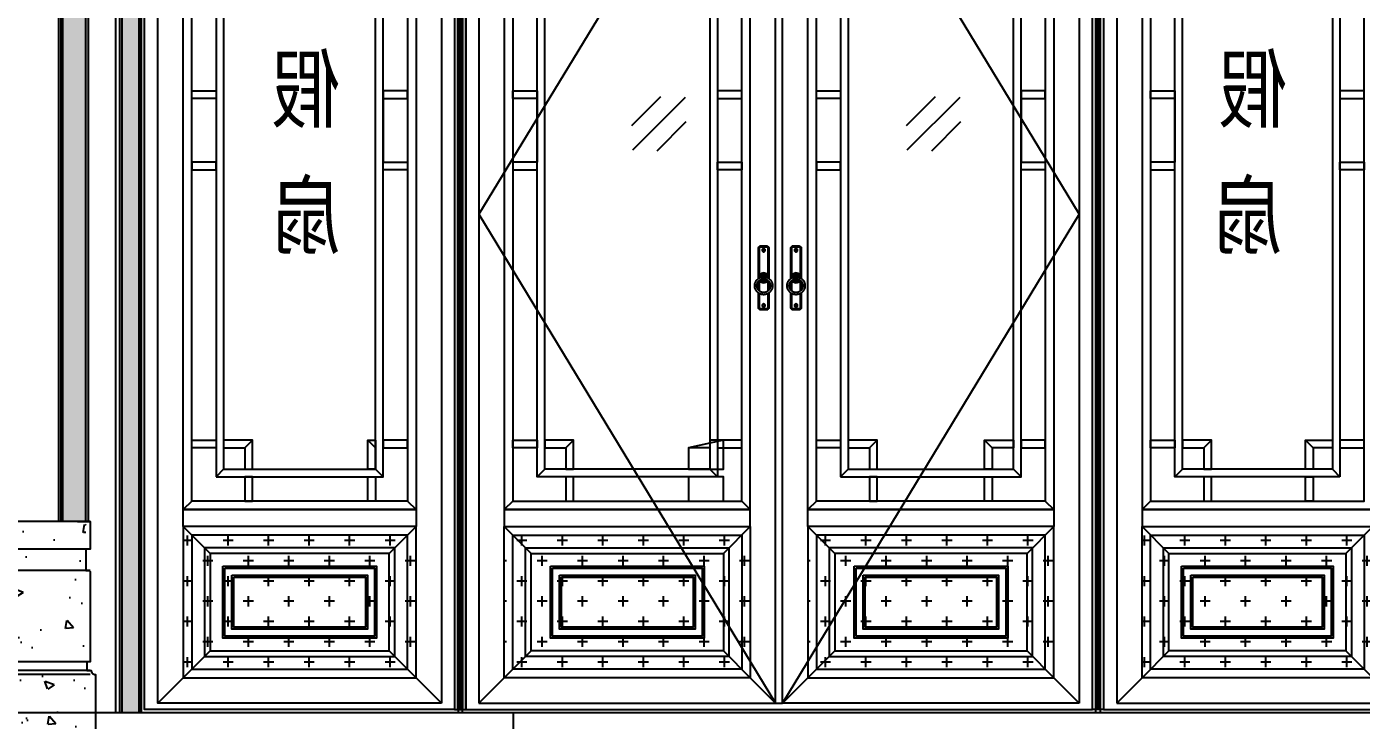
# Model space of a CAD drawing. Extents: x 296441 to 853063, y 459050 to 1117990.
# Drawn here: x 611154 to 614293, y 1082901 to 1084532 of the extents above; entities that cross this region are included whole.
import ezdxf
from ezdxf.enums import TextEntityAlignment as Align
from ezdxf.xclip import XClip

# ---------------------------------------------------------------- set-up
doc = ezdxf.new("R2010")
doc.units = 0
doc.header["$LTSCALE"] = 1000
doc.header["$XCLIPFRAME"] = 0
for name, pattern in [('CENTER-1', [10, 6.25, -1.25, 1.25, -1.25]), ('CENTER2', [28.574999999999996, 19.05, -3.174999999999999, 3.174999999999999, -3.174999999999999]), ('DASH', [0.35, 0.25, -0.1]), ('G-ELEV-S$0$HIDDEN2', [4.762499999999999, 3.175, -1.5875]), ('G-ELEV-S$0$LPM310295$0$HIDDEN2', [4.762499999999999, 3.175, -1.5875])]:
    doc.linetypes.add(name, pattern=pattern)
for name, color, linetype in [('1.5铝板', 3, 'Continuous'), ('95', 95, 'Continuous'), ('A_ABOVE', 21, 'DASH'), ('B-ELEV-S02$0$A-ELEV-MEDM-HEVY', 2, 'Continuous'), ('B-ELEV-S02$0$A-ELEV-THIN', 144, 'Continuous'), ('G-ELEV-S$0$A-ELEV-HDDN', 161, 'G-ELEV-S$0$HIDDEN2'), ('G-ELEV-S$0$A-ELEV-HEVY', 2, 'Continuous'), ('G-ELEV-S$0$A-ELEV-MEDM-HEVY', 2, 'Continuous'), ('G-ELEV-S$0$A-ELEV-XTHIN', 5, 'Continuous'), ('G-ELEV-S$0$LPM310295$0$A-ELEV-HDDN', 161, 'G-ELEV-S$0$LPM310295$0$HIDDEN2'), ('G-ELEV-S$0$LPM310295$0$A-ELEV-HEVY', 2, 'Continuous'), ('G-ELEV-S$0$LPM310295$0$A-ELEV-MEDM', 4, 'Continuous'), ('G-ELEV-S$0$LPM310295$0$A-ELEV-THIN', 145, 'Continuous'), ('G-ELEV-S$0$LPM7729$0$A-ELEV-XTHIN', 5, 'Continuous'), ('G-GRID', 8, 'CENTER2'), ('G-XREF', 2, 'Continuous'), ('SL-CXJ-001', 4, 'Continuous'), ('ZT0_默认图层-----PM、LM、DY、JD', 7, 'Continuous'), ('ZT1_通用--填充---PM、LM、DY、JD', 8, 'Continuous'), ('ZT3_面板--石材板-PM、LM、DY、JD', 45, 'Continuous'), ('主框线', 4, 'Continuous'), ('副框内口线', 6, 'Continuous'), ('花格栅', 6, 'Continuous'), ('铝合金花格条', 5, 'Continuous')]:
    doc.layers.add(name, color=color, linetype=linetype)
doc.styles.add('-宋体', font='', dxfattribs={"width": 0.8})
doc.styles.get('-宋体').set_extended_font_data('SimSun')

# ---------------------------------------------------------------- blocks, each defined once
blk = doc.blocks.new('铜拉环')
at = {"color": 6}
for p, q in [((-2.25, 4.465142774803098), (-2.249999999767169, -4.465142774919514)), ((2.250000000232831, 4.465142774686683), (2.249999999767169, -4.465142774919514))]:
    blk.add_line(p, q, dxfattribs=at)
for centre, radius, start, end in [((0, -18.5), 21, 96.15063982235606, 83.84936017764394), ((0, 0), 4.999999999941792, 23.49372612488886, 156.5062738751111), ((0, -18.5), 16, 98.08401390717475, 81.91598609282526), ((0, 0), 4.999999999941792, 216.9667424906364, 323.0332575093636)]:
    blk.add_arc(centre, radius, start, end, dxfattribs=at)
blk = doc.blocks.new('窗执手')
at = {"color": 6}
for points in [[(12.00000000000122, -28.76631206035407), (12.00000000023405, 43.49999999999974, 0.414213562373095), (10.00000000023405, 45.49999999999974, 0.414213562373095), (8.000000000234053, 47.50000000011616), (-8.000000000231609, 47.49999999999974, 0.414213562373095), (-10.00000000023161, 45.49999999999974, 0.414213562373095), (-12.00000000023161, 43.49999999999974), (-12.00000000023161, -28.7663120605869)], [(10.00000000000122, -21.86474908096741), (10.00000000023405, 43.49999999999974, -0.4142135623816193), (8.000000000234053, 45.50000000005795), (-8.000000000231609, 45.49999999999974, -0.4142135623730951), (-10.00000000023161, 43.49999999999974), (-10.00000000023161, -21.86474908090921)], [(-12.00000000023161, -63.23368793941361), (-12.00000000023161, -98.50000000000026, 0.414213562373095), (-10.00000000023161, -100.5000000000003, 0.414213562373095), (-8.000000000231609, -102.5000000000003), (8.000000000234053, -102.5000000000003, 0.414213562373095), (10.00000000023405, -100.5000000000003, 0.414213562373095), (12.00000000000122, -98.50002934015382), (12.00000000000122, -63.23368793964644)], [(-10.00000000023161, -64.46618531248558), (-10.00000000023161, -98.50000000000026, -0.4142135623730951), (-8.000000000231609, -100.5000000000003), (8.000000000234053, -100.5000000000003, -0.4142135623389978), (10.00000000000122, -98.50000000000026), (10.00000000000122, -64.466185312602)]]:
    blk.add_lwpolyline(points, format="xyb", dxfattribs=at)
for points in [[(-11.56706704059494, -28.47279371728681), (-10.74999999999878, -27.50000000011667), (-11.69590533082251, -26.37381240807034), (-10.54344176431064, -25.4027790385301), (-11.25146348960575, -24.11369384994057), (-9.93170497449924, -23.38615310232879), (-10.37463421630551, -21.9837091377124), (-8.938298332503706, -21.52761999529346), (-9.099113569360867, -20.06571238947825), (-7.601397897581279, -19.8986021020103), (-7.47391908848536, -18.43341114535022), (-5.972380005287647, -18.5617016680192), (-5.561506090451672, -17.14953382592674), (-4.113846898776188, -17.56829502579083), (-3.435367531374737, -16.26341911772059), (-2.097220962400257, -16.95655823563018), (-1.177209725602239, -15.80911991058409), (-4.644391538022319e-10, -16.75000000000026), (1.177209725139022, -15.80911991058409), (2.09722096170421, -16.9565582357466), (3.43536753091152, -16.26341911772059), (4.113846898312971, -17.56829502579083), (5.561506089988455, -17.14953382592674), (5.97238000482443, -18.5617016680192), (7.473919088022143, -18.43341114535022), (7.601397897118062, -19.8986021020103), (9.09911356889765, -20.06571238947825), (8.938298332040489, -21.52761999529346), (10.37463421584229, -21.9837091377124), (9.931704974036023, -23.38615310232879), (11.25146348914254, -24.11369384994057), (10.54344176384743, -25.4027790385301), (11.6959053303593, -26.37381240807034), (10.74999999953556, -27.49999999988384), (11.56706703966606, -28.47279371664652)], [(-9.93730345717509, -27.50000000005846), (-10.24999999999878, -27.50000000005846)], [(-6.829454499761283, -26.14153703744549), (-10.0530491240776, -25.50032419955849)], [(-9.469765208194673, -23.57749481831004), (-4.731779619584501, -25.54003270692218)], [(-4.157348061444878, -24.72214883466975), (-8.522563526172831, -21.80540511180905)], [(-4.884746649999812, -30.76388336333937), (-8.522563526172831, -33.19459488819146)], [(-3.535533905726567, -23.96446609380681), (-7.247844506985217, -20.25215549254816)], [(-3.535533905726567, -31.03553390619371), (-7.247844506985217, -34.74784450745236)], [(-2.777851165503904, -23.34265193872878), (-5.694594888946682, -18.97743647417545)], [(-1.91341716237244, -22.88060233771128), (-3.92250518244569, -18.0302347920954)], [(-0.9754516088857201, -22.59607359778627), (-1.999675801022619, -17.44695087592143)], [(-6.972697974561015e-10, -17.25000000000026), (-2.316085101483623e-10, -22.50000000005846)], [(0.9754516084225031, -22.59607359772806), (1.999675800559402, -17.44695087586322)], [(1.913417161909223, -22.88060233753666), (3.922505181982473, -18.03023479192078)], [(2.777851165040687, -23.34265193855416), (5.694594888483465, -18.97743647388441)], [(3.53553390549618, -23.96446609363218), (7.247844506754831, -20.25215549248995)], [(3.53553390549618, -31.03553390631012), (7.247844506987661, -34.74784450745236)], [(4.157348061214492, -24.72214883449513), (8.522563526175276, -21.80540511157622)], [(9.469765208197117, -23.57749481831004), (4.731779619354114, -25.54003270686397)], [(4.884746649303764, -30.76388336316475), (8.522563526175276, -33.19459488842429)], [(6.829454499530897, -26.14153703732907), (10.05304912408005, -25.50032419938387)], [(9.937303457410366, -27.50000000011667), (10.25000000000122, -27.50000000011667)], [(-12.00000000023161, -35.41699475608792), (-12.00000000023161, -56.5830052439708)], [(-10.00000000023161, -33.51000400341607), (-10.00000000023161, -58.48999599658444)], [(9.658132502577558, -33.2438063449811), (8.938298332040489, -33.47238000470705), (9.09911356889765, -34.93428761052226), (7.601397897118062, -35.10139789799021), (7.473919088022143, -36.56658885465029), (5.97238000482443, -36.43829833198131), (5.561506089988455, -37.85046617407377), (4.113846898312971, -37.43170497420968), (3.43536753091152, -38.73658088227992), (2.09722096193704, -38.04344176437033), (1.177209725139022, -39.19088008941642), (1.222133505507372e-12, -38.25000000000026), (-1.177209725602239, -39.19088008941642), (-2.097220962167427, -38.04344176425391), (-3.435367531374737, -38.73658088227992), (-4.113846898776188, -37.43170497420968), (-5.561506090451672, -37.85046617407377), (-5.972380005287647, -36.43829833198131), (-7.47391908848536, -36.56658885465029), (-7.601397897581279, -35.10139789799021), (-9.099113569360867, -34.93428761052226), (-8.938298332503706, -33.47238000470705), (-9.658132502575114, -33.24380634515572)], [(-2.777851165271073, -31.65734806115532), (-5.694594888713851, -36.02256352588327)], [(-1.91341716237244, -32.11939766228923), (-3.922505182212859, -36.96976520802153)], [(-0.9754516088857201, -32.40392640215603), (-1.999675801255449, -37.55304912402087)], [(-6.972697974561015e-10, -37.75000000000026), (-2.316085101483623e-10, -32.49999999994205)], [(0.9754516086553338, -32.40392640227245), (1.999675800792232, -37.55304912407908)], [(1.913417161909223, -32.11939766246385), (3.922505181749642, -36.96976520819615)], [(2.777851165040687, -31.65734806150456), (5.694594888250634, -36.02256352617431)], [(10.00000000000122, -58.48999599681727), (10.00000000000122, -33.51000400318324)], [(12.00000000000122, -56.58300524432005), (12.00000000000122, -35.41699475573867)]]:
    blk.add_lwpolyline(points, dxfattribs=at)
at = {"color": 6, "linetype": 'ByBlock'}
for centre in [(1.222133505507372e-12, 37.50000000005795), (1.222133505507372e-12, -92.50000000005846)]:
    blk.add_circle(centre, 3.600000000093132, dxfattribs=at)
at = {"color": 6, "linetype": 'DASH', "ltscale": 0.002}
for centre in [(1.222133505507372e-12, 37.49999999999974), (1.222133505507372e-12, -92.50000000000026)]:
    blk.add_circle(centre, 2.5, dxfattribs=at)
at = {"color": 6}
blk.add_blockref('铜拉环', (1.222133505507372e-12, -27.50000000000026), dxfattribs=at)
blk = doc.blocks.new('单层玻璃')
at = {"layer": '95'}
for p, q in [((-1.216571543132886, -0.08520069334190339), (0.08520069322548807, 1.216571543191094)), ((-1.183139254106209, -1.183139254106209), (1.183139254106209, 1.183139254106209)), ((-0.08520069322548807, -1.216571543249302), (1.216571543132886, 0.08520069334190339))]:
    blk.add_line(p, q, dxfattribs=at)
blk = doc.blocks.new('20200326163330')
at = {"layer": 'ZT1_通用--填充---PM、LM、DY、JD', "ltscale": 1000}
h = blk.add_hatch(dxfattribs=at)
h.set_pattern_fill('CROSS', color=256, scale=30)
h.set_pattern_definition([(0, (853.7477915500058, -2717.252120592399), (47.625, 47.625), [23.8125, -71.4375]), (90, (865.6540415500058, -2729.158370592399), (-47.625, 47.625), [23.8125, -71.4375])])
h.paths.add_polyline_path([(853.7477915500058, -2362.000104326988), (1396.252180233714, -2362.000104326988), (1396.252180233714, -2717.252120592399), (853.7477915500058, -2717.252120592399)])
h = blk.add_hatch(dxfattribs=at)
h.set_pattern_fill('CROSS', color=256, scale=30)
h.set_pattern_definition([(0, (1603.747808192973, -2717.252177510411), (47.625, 47.625), [23.8125, -71.4375]), (90, (1615.654058192973, -2729.158427510411), (-47.625, 47.625), [23.8125, -71.4375])])
h.paths.add_polyline_path([(1603.747808192973, -2362.000056940829), (2182.252215006039, -2362.000056940829), (2182.252215006039, -2717.252177510411), (1603.747808192973, -2717.252177510411)])
h = blk.add_hatch(dxfattribs=at)
h.set_pattern_fill('CROSS', color=256, scale=30)
h.set_pattern_definition([(0, (2317.747784991167, -2717.252180506941), (47.625, 47.625), [23.8125, -71.4375]), (90, (2329.654034991167, -2729.158430506941), (-47.625, 47.625), [23.8125, -71.4375])])
h.paths.add_polyline_path([(2317.747784991167, -2362.000044412445), (2896.252171569387, -2362.000044412445), (2896.252171569387, -2717.252180506941), (2317.747784991167, -2717.252180506941)])
h = blk.add_hatch(dxfattribs=at)
h.set_pattern_fill('CROSS', color=256, scale=30)
h.set_pattern_definition([(0, (3103.747819763492, -2717.252237425186), (47.625, 47.625), [23.8125, -71.4375]), (90, (3115.654069763492, -2729.158487425186), (-47.625, 47.625), [23.8125, -71.4375])])
h.paths.add_polyline_path([(3103.747819763492, -2361.999987494433), (3651.2522084472, -2361.999987494433), (3651.2522084472, -2717.252237425186), (3103.747819763492, -2717.252237425186)])
for p, q in [((2242.000004217494, -477.9996842662804), (1544.000002339017, -1627.499854874332, 2.318144565194302e-09)), ((2257.999995779595, -477.9996842662804), (2955.999977423344, -1627.499845342478, 2.318144565194302e-09)), ((1544.000002339017, -1627.499854874332, 2.318144565194302e-09), (2242.00000042899, -2777.000002450775)), ((2955.999977423344, -1627.499845342478, 2.318144565194302e-09), (2257.999999568216, -2777.000002450775)), ((2257.999999568216, -2777.000006419141), (2242.000004397589, -2777.000006419141))]:
    blk.add_line(p, q)
at = {"color": 8}
for p, q in [((1376.200024803751, -2301.947837814922, 2.318144565194302e-09), (1396.252180233714, -2321.999993244885, 2.318144565194302e-09)), ((1623.799963622936, -2301.947907261318, 2.318144565194302e-09), (1603.747808192973, -2322.000062691281, 2.318144565194302e-09)), ((2162.200020267861, -2301.947897729464), (2182.252215006039, -2322.000069423579)), ((2337.799979729461, -2301.947897729464), (2317.747784991167, -2322.000069423579)), ((2876.200016139424, -2301.947897729464, 2.318144565194302e-09), (2896.252171569387, -2322.00005315966, 2.318144565194302e-09)), ((3123.799975193455, -2301.947837814922, 2.318144565194302e-09), (3103.747819763492, -2321.999993244885, 2.318144565194302e-09)), ((3631.200013708905, -2301.947957644239, 2.318144509683151e-09), (3651.2522084472, -2322.000129338354, 2.318144509683151e-09)), ((853.7477915500058, -2362.000104326988, 2.318144509683151e-09), (916.8046885657823, -2425.057001342764, 2.318144509683151e-09)), ((1333.195283217938, -2425.05688451021, 2.318144565194302e-09), (1396.252180233714, -2361.999987494433, 2.318144565194302e-09)), ((1666.80470520875, -2425.056953956606, 2.318144565194302e-09), (1603.747808192973, -2362.000056940829, 2.318144565194302e-09)), ((2182.252215006039, -2362.000044412445), (2119.195317990263, -2425.056941428222)), ((2317.747784991167, -2362.000044412445), (2380.804682006943, -2425.056941428222)), ((2833.195274553611, -2425.056944424985, 2.318144565194302e-09), (2896.252171569387, -2362.000047409208, 2.318144565194302e-09)), ((3166.804716779268, -2425.05688451021, 2.318144565194302e-09), (3103.747819763492, -2361.999987494433, 2.318144565194302e-09)), ((3651.2522084472, -2362.00010432722, 2.318144509683151e-09), (3588.195311431424, -2425.057001342997, 2.318144509683151e-09)), ((916.8046885657823, -2654.195340409176, 2.318144509683151e-09), (853.7477915500058, -2717.252237424953, 2.318144509683151e-09)), ((1333.195283217938, -2654.195223576622, 2.318144565194302e-09), (1396.252180233714, -2717.252120592399, 2.318144565194302e-09)), ((1666.80470520875, -2654.195293023018, 2.318144565194302e-09), (1603.747808192973, -2717.252190038795, 2.318144565194302e-09)), ((2119.195317990263, -2654.195280494634), (2182.252215006039, -2717.252177510411)), ((2380.804682006943, -2654.195280494634), (2317.747784991167, -2717.252177510411)), ((2833.195274553611, -2654.195283491164, 2.318144565194302e-09), (2896.252171569387, -2717.252180506941, 2.318144565194302e-09)), ((3166.804716779268, -2654.195223576622, 2.318144565194302e-09), (3103.747819763492, -2717.252120592399, 2.318144565194302e-09)), ((3588.195311431424, -2654.195340409409, 2.318144509683151e-09), (3651.2522084472, -2717.252237425186, 2.318144509683151e-09)), ((1396.252180233714, -2717.252120592399, 2.318144565194302e-09), (1456.000006145914, -2776.999946504366, 2.318144565194302e-09)), ((1603.747808192973, -2717.252190038795, 2.318144565194302e-09), (1543.999982280773, -2777.000015950762, 2.318144565194302e-09)), ((2182.252215006039, -2717.252177510411), (2242.000004397589, -2777.000006419141)), ((2317.747784991167, -2717.252177510411), (2257.999995599734, -2777.000006419141)), ((2896.252171569387, -2717.252180506941, 2.318144565194302e-09), (2955.999997481587, -2777.000006419141, 2.318144565194302e-09)), ((3103.747819763492, -2717.252120592399, 2.318144565194302e-09), (3043.999993851292, -2776.999946504366, 2.318144565194302e-09)), ((3651.2522084472, -2717.252237425186, 2.318144509683151e-09), (3710.999997838517, -2777.000066333916, 2.318144509683151e-09))]:
    blk.add_line(p, q, dxfattribs=at)
for points in [[(1487.000000000698, -2792.0000301213), (1512.999999999884, -2792.0000301213), (1512.999999999767, -8.00000309990719), (1487.000000000582, -8.00000309990719)], [(3012.999999996624, -2792.0000301213), (2986.999999997439, -2792.0000301213), (2986.999999997322, -8.00000309990719), (3012.999999996508, -8.00000309990719)], [(1455.999986088136, -2776.999946504366), (794.0000061270548, -2777.000066333683), (794.0000061261235, -477.9997902840842), (1455.999986087205, -477.9996704552323)], [(1544.000002338551, -2777.000015950762), (2242.00000042899, -2777.000006419141), (2242.000000429922, -477.9996842662804), (1544.000002339366, -477.9996937983669)], [(2955.999977423809, -2777.000006419141), (2257.999999568216, -2777.000006419141), (2257.999999567284, -477.9996842662804), (2955.999977422762, -477.9996842665132)], [(3044.000013909186, -2776.999946504366), (3710.999993870151, -2777.000066333916), (3710.999993870966, -477.999790284317), (3044.000013909885, -477.9996704552323)], [(853.7477915500058, -2362.000104326988), (853.7477915500058, -2322.000129338121), (1396.252180233714, -2322.000012505567), (1396.252180233714, -2361.999987494433)], [(2182.252215006039, -2362.000044412445), (2182.252215006039, -2322.000069423579), (1603.747808192973, -2322.000081951963), (1603.747808192973, -2362.000056940829)], [(2317.747784991167, -2362.000044412445), (2317.747784991167, -2322.000069423579), (2896.252171569387, -2322.000072420342), (2896.252171569387, -2362.000047409208)], [(3651.2522084472, -2362.00010432722), (3651.2522084472, -2322.000129338354), (3103.747819763492, -2322.000012505567), (3103.747819763492, -2361.999987494433)]]:
    blk.add_lwpolyline(points, close=True)
at = {"color": 2, "ltscale": 250}
for points in [[(1376.200024803751, -2301.947837814922), (873.7999862883007, -2301.947957644006), (873.7999682216905, -557.799791280413), (1376.200006737141, -557.7996714513283)], [(1623.799963622936, -2301.947907261318), (2162.200020267861, -2301.947897729464), (2162.200037940987, -557.7996848693583), (1623.799981295946, -557.799694401212)], [(2876.200016139424, -2301.947897729464), (2337.799979729461, -2301.947897729464), (2337.799962056219, -557.7996848693583), (2876.199998466182, -557.7996848693583)], [(3123.799975193455, -2301.947837814922), (3631.200013708905, -2301.947957644239), (3631.200031775399, -557.7997912806459), (3123.799993259949, -557.7996714513283)], [(1376.200005149585, -2382.052162578562), (873.7999666341348, -2382.052279411117), (873.7999666341348, -2697.200062340824), (1376.200005149585, -2697.19994550827)], [(1623.799983277102, -2382.052232024958), (2162.200039921911, -2382.052219496574), (2162.200039921911, -2697.200002426282), (1623.799983277102, -2697.200014954666)], [(2876.199996485258, -2382.052222493337), (2337.799960075296, -2382.052219496574), (2337.799960075296, -2697.200002426282), (2876.199996485258, -2697.200005422812)], [(3123.799994847621, -2382.052162578562), (3631.200033363071, -2382.052279411349), (3631.200033363071, -2697.200062341057), (3123.799994847621, -2697.19994550827)]]:
    blk.add_lwpolyline(points, close=True, dxfattribs=at)
at = {"layer": '1.5铝板', "ltscale": 250}
for points in [[(1396.252180233714, -2361.999987494433), (853.7477915500058, -2362.000104326988), (853.7477915500058, -2717.252237424953), (1396.252180233714, -2717.252120592399)], [(1603.747808192973, -2362.000056940829), (2182.252215006039, -2362.000044412445), (2182.252215006039, -2717.252177510411), (1603.747808192973, -2717.252190038795)], [(2896.252171569387, -2362.000047409208), (2317.747784991167, -2362.000044412445), (2317.747784991167, -2717.252177510411), (2896.252171569387, -2717.252180506941)], [(3103.747819763492, -2361.999987494433), (3651.2522084472, -2362.00010432722), (3651.2522084472, -2717.252237425186), (3103.747819763492, -2717.252120592399)]]:
    blk.add_lwpolyline(points, close=True, dxfattribs=at)
at = {"layer": 'A_ABOVE', "color": 3, "linetype": 'CENTER2', "ltscale": 10, "const_width": 16}
for points in [[(1499.999999998719, -7.999999105930328), (1500.000000000116, -2792.0000301213)], [(2999.99999999837, -7.999999105930328), (2999.99999999709, -2792.0000301213)]]:
    blk.add_lwpolyline(points, dxfattribs=at)
at = {"layer": 'SL-CXJ-001', "ltscale": 250}
for points in [[(1346.200005149585, -2412.052162578562), (903.7999666341348, -2412.052279411117), (903.7999666341348, -2667.200062340824), (1346.200005149585, -2667.19994550827)], [(1653.799983277102, -2412.052232024958), (2132.200039921911, -2412.052219496574), (2132.200039921911, -2667.200002426282), (1653.799983277102, -2667.200014954666)], [(2846.199996485258, -2412.052222493337), (2367.799960075296, -2412.052219496574), (2367.799960075296, -2667.200002426282), (2846.199996485258, -2667.200005422812)], [(3153.799994847621, -2412.052162578562), (3601.200033363071, -2412.052279411349), (3601.200033363071, -2667.200062341057), (3153.799994847621, -2667.19994550827)], [(1333.195283217938, -2425.05688451021), (916.8046885657823, -2425.057001342764), (916.8046885657823, -2654.195340409176), (1333.195283217938, -2654.195223576622)], [(1666.80470520875, -2425.056953956606), (2119.195317990263, -2425.056941428222), (2119.195317990263, -2654.195280494634), (1666.80470520875, -2654.195293023018)], [(2833.195274553611, -2425.056944424985), (2380.804682006943, -2425.056941428222), (2380.804682006943, -2654.195280494634), (2833.195274553611, -2654.195283491164)], [(3166.804716779268, -2425.05688451021), (3588.195311431424, -2425.057001342997), (3588.195311431424, -2654.195340409409), (3166.804716779268, -2654.195223576622)], [(1303.195283217938, -2455.056891945656), (946.8046885657823, -2455.056993907318), (946.8046885657823, -2624.19533297373), (1303.195283217938, -2624.195231012069)], [(1298.526938290568, -2459.725238030078), (951.4730334931519, -2459.725337677868), (951.4730334931519, -2619.526986889308), (1298.526938290568, -2619.526887241751)], [(1281.863628145424, -2476.388552305289), (968.1363436382962, -2476.388643692946), (968.1363436382962, -2602.863672614098), (1281.863628145424, -2602.86358122644)], [(2073.695311860531, -2455.056896711467), (1712.304711338598, -2455.056998673361), (1712.304711338598, -2624.195337739773), (2073.695311860531, -2624.195235777879)], [(2069.026966933045, -2459.725242795888), (1716.973056265968, -2459.725342443679), (1716.973056265968, -2619.526991655352), (2069.026966933045, -2619.526892007561)], [(2052.3636567879, -2476.388557071099), (1733.636366411229, -2476.388648459222), (1733.636366411229, -2602.863677380141), (2052.3636567879, -2602.863585992251)], [(2787.695272664772, -2455.056891945656), (2426.304683895782, -2455.05699390755), (2426.304683895782, -2624.195332973963), (2787.695272664772, -2624.195231012069)], [(2783.026927737403, -2459.725238030078), (2430.973028823151, -2459.725337677868), (2430.973028823151, -2619.526986889541), (2783.026927737403, -2619.526887241751)], [(2766.363617592142, -2476.388552305289), (2447.636338968412, -2476.388643693179), (2447.636338968412, -2602.86367261433), (2766.363617592142, -2602.863581226207)], [(3558.195311431424, -2455.056891945656), (3196.804716779268, -2455.05699390755), (3196.804716779268, -2624.195332973963), (3558.195311431424, -2624.195231012069)], [(3553.526966503938, -2459.725238030078), (3201.473061706754, -2459.725337678101), (3201.473061706754, -2619.526986889541), (3553.526966503938, -2619.526887241751)], [(3536.863656358793, -2476.388552305289), (3218.136371851899, -2476.388643693179), (3218.136371851899, -2602.86367261433), (3536.863656358793, -2602.86358122644)], [(1277.195283217938, -2481.05689838971), (972.8046885657823, -2481.056987463264), (972.8046885657823, -2598.195326529676), (1277.195283217938, -2598.19523745589)], [(2047.695311860531, -2481.056903155521), (1738.304711338598, -2481.05699222954), (1738.304711338598, -2598.195331295719), (2047.695311860531, -2598.195242221933)], [(2761.695272664772, -2481.05689838971), (2452.304683895782, -2481.056987463497), (2452.304683895782, -2598.195326529909), (2761.695272664772, -2598.19523745589)], [(3532.195311431424, -2481.05689838971), (3222.804716779268, -2481.056987463497), (3222.804716779268, -2598.195326529909), (3532.195311431424, -2598.19523745589)]]:
    blk.add_lwpolyline(points, close=True, dxfattribs=at)
at = {"layer": 'ZT0_默认图层-----PM、LM、DY、JD', "ltscale": 1000}
blk.add_lwpolyline([(3749.999999999069, -2800), (-9.313225746154785e-10, -2800), (-9.313225746154785e-10, 0), (3749.999999999069, 0)], close=True, dxfattribs=at)
at = {"layer": '主框线'}
for points in [[(1486.999999999884, -2792.0000301213), (762.9999999980209, -2791.999999999767), (762.9999999989523, -7.999972978373989), (1487.000000000582, -8.00000309990719)], [(2986.999999996624, -2792.0000301213), (1512.999999998952, -2792), (1512.999999999767, -7.99997297860682), (2986.999999997322, -8.00000309990719)], [(3012.999999997439, -2792.0000301213), (3741.999999999069, -2792), (3741.999999998137, -7.99997297860682), (3012.999999996508, -8.00000309990719)]]:
    blk.add_lwpolyline(points, close=True, dxfattribs=at)
at = {"layer": '副框内口线', "linetype": 'CENTER-1', "ltscale": 40}
for points in [[(1495.000011093798, -2800.000030273572), (754.9999999980209, -2799.999999999767), (754.9999999989523, 2.328306436538696e-10), (1495.000011094613, -3.252178430557251e-06)], [(2995.000011090538, -2800.000030273572), (1504.999999998952, -2800), (1504.999999999767, 0), (2995.000011091353, -3.252178430557251e-06)], [(3004.999988903408, -2800.000030273572), (3749.999999999069, -2800), (3749.999999998137, 0), (3004.999988902477, -3.252178430557251e-06)]]:
    blk.add_lwpolyline(points, close=True, dxfattribs=at)
at = {"layer": '花格栅', "color": 6, "ltscale": 250}
for points in [[(1396.25219988788, -2322.00001289905), (853.7478112041717, -2322.000132728135), (853.7477931375615, -537.7476161962841), (1396.25218182127, -537.7474963671993)], [(1603.747788538807, -2322.000082345447), (2182.25219535199, -2322.000072813593), (2182.252213025116, -537.7475097852293), (1603.747806211817, -537.7475193170831)], [(2896.252191223553, -2322.000072813593), (2317.747804645333, -2322.000072813593), (2317.74778697209, -537.7475097852293), (2896.252173550311, -537.7475097852293)], [(3103.747800109326, -2322.00001289905), (3651.252188793034, -2322.000132728368), (3651.252206859528, -537.7476161965169), (3103.74781817582, -537.7474963671993)]]:
    blk.add_lwpolyline(points, close=True, dxfattribs=at)
at = {"layer": '铝合金花格条'}
for p, q in [((930.7999772577314, -1354.87387446221), (930.7999772586627, -1504.87387446221)), ((1319.200015765266, -1354.873754632892, -3.783032087034677e-07), (1319.200015766197, -1504.873754632892, -3.783032087034677e-07)), ((1680.799973668414, -1354.873756408924, -7.566064174069353e-07), (1680.799973667483, -1504.873756408924, -7.566064174069353e-07)), ((2105.200030305306, -1354.873746877071, -3.80621353268662e-07), (2105.200030304375, -1504.873746877071, -3.80621353268662e-07)), ((2394.799970895634, -1354.873746877071, -3.80621353268662e-07), (2394.799970896565, -1504.873746877071, -3.80621353268662e-07)), ((2819.200007297681, -1354.873746877071, -7.566064174069353e-07), (2819.200007298612, -1504.873746877071, -7.566064174069353e-07)), ((3180.79998423194, -1354.873754632892, -3.783032087034677e-07), (3180.799984231009, -1504.873754632892, -3.783032087034677e-07)), ((3574.200022739358, -1354.873874462442), (3574.200022738427, -1504.873874462442))]:
    blk.add_line(p, q, dxfattribs=at)
for points in [[(930.7999862915603, -2244.947957644006), (1319.200024799095, -2244.947837814922), (1319.200006732484, -614.7996714513283), (930.7999682249501, -614.799791280413)], [(2105.200020264601, -2244.947897729464), (1680.799963627593, -2244.947907261318), (1680.799981300603, -614.799694401212), (2105.200037937728, -614.7996848693583)], [(2394.799979732721, -2244.947897729464), (2819.200016134768, -2244.947897729464), (2819.199998461525, -614.7996848693583), (2394.799962059478, -614.7996848693583)], [(3574.200013705646, -2244.947957644239), (3180.799975198111, -2244.947837814922), (3180.799993264605, -614.7996714513283), (3574.200031772139, -614.7997912806459)], [(948.7999862915603, -2226.947957644006), (1301.200024799095, -2226.947837814922), (1301.200006732484, -632.7996714513283), (948.7999682249501, -632.799791280413)], [(2087.200020264601, -2226.947897729464), (1698.799963627593, -2226.947907261318), (1698.799981300603, -632.799694401212), (2087.200037937728, -632.7996848693583)], [(2412.799979732721, -2226.947897729464), (2801.200016134768, -2226.947897729464), (2801.199998461525, -632.7996848693583), (2412.799962059478, -632.7996848693583)], [(3556.200013705646, -2226.947957644239), (3198.799975198111, -2226.947837814922), (3198.799993264605, -632.7996714513283), (3556.200031772139, -632.7997912806459)], [(930.7999772586627, -1354.87387446221), (873.7999772586627, -1354.87387446221), (873.7999772586627, -1336.87387446221), (930.7999772586627, -1336.87387446221)], [(1319.200015765266, -1354.873754632892), (1376.200015765266, -1354.873754632892), (1376.200015765266, -1336.873754632892), (1319.200015765266, -1336.873754632892)], [(1680.799973668414, -1354.873756408924), (1623.799973668414, -1354.873756408924), (1623.799973668414, -1336.873756408924), (1680.799973668414, -1336.873756408924)], [(2105.200030304375, -1354.873746877071), (2162.200030304375, -1354.873746877071), (2162.200030304375, -1336.873746877071), (2105.200030304375, -1336.873746877071)], [(2394.799970896565, -1354.873746877071), (2337.799970896565, -1354.873746877071), (2337.799970896565, -1336.873746877071), (2394.799970896565, -1336.873746877071)], [(2819.200007297681, -1354.873746877071), (2876.200007297681, -1354.873746877071), (2876.200007297681, -1336.873746877071), (2819.200007297681, -1336.873746877071)], [(3180.79998423194, -1354.873754632892), (3123.79998423194, -1354.873754632892), (3123.79998423194, -1336.873754632892), (3180.79998423194, -1336.873754632892)], [(3574.200022738427, -1354.873874462442), (3631.200022738427, -1354.873874462442), (3631.200022738427, -1336.873874462442), (3574.200022738427, -1336.873874462442)], [(930.7999772586627, -1504.87387446221), (873.7999772586627, -1504.87387446221), (873.7999772586627, -1522.87387446221), (930.7999772586627, -1522.87387446221)], [(1319.200015765266, -1504.873754632892), (1376.200015765266, -1504.873754632892), (1376.200015765266, -1522.873754632892), (1319.200015765266, -1522.873754632892)], [(1680.799973668414, -1504.873756408924), (1623.799973668414, -1504.873756408924), (1623.799973668414, -1522.873756408924), (1680.799973668414, -1522.873756408924)], [(2105.200030304375, -1504.873746877071), (2162.200030304375, -1504.873746877071), (2162.200030304375, -1522.873746877071), (2105.200030304375, -1522.873746877071)], [(2394.799970896565, -1504.873746877071), (2337.799970896565, -1504.873746877071), (2337.799970896565, -1522.873746877071), (2394.799970896565, -1522.873746877071)], [(2819.200007297681, -1504.873746877071), (2876.200007297681, -1504.873746877071), (2876.200007297681, -1522.873746877071), (2819.200007297681, -1522.873746877071)], [(3180.79998423194, -1504.873754632892), (3123.79998423194, -1504.873754632892), (3123.79998423194, -1522.873754632892), (3180.79998423194, -1522.873754632892)], [(3574.200022738427, -1504.873874462442), (3631.200022738427, -1504.873874462442), (3631.200022738427, -1522.873874462442), (3574.200022738427, -1522.873874462442)], [(873.7999862883007, -2176.947957647033), (873.7999862873694, -2158.947957647033), (930.7999862873694, -2158.947957644239), (930.7999862883007, -2176.947957644239)], [(1376.200024803285, -2176.947837817715), (1376.200024804217, -2158.947837817715), (1319.200024804217, -2158.947837814922), (1319.200024803285, -2176.947837814922)], [(1623.799963623402, -2176.947907264112), (1623.79996362247, -2158.947907264112), (1680.79996362247, -2158.947907261318), (1680.799963623402, -2176.947907261318)], [(2162.200020267861, -2176.947897732724), (2162.200020268792, -2158.947897732724), (2105.200020268792, -2158.947897729697), (2105.200020267861, -2176.947897729697)], [(2337.799979729461, -2176.947897732724), (2337.79997972853, -2158.947897732724), (2394.79997972853, -2158.947897729697), (2394.799979729461, -2176.947897729697)], [(2876.200016138959, -2176.947897732258), (2876.20001613989, -2158.947897732258), (2819.20001613989, -2158.947897729464), (2819.200016138959, -2176.947897729464)], [(3123.799975193921, -2176.947837817715), (3123.799975192989, -2158.947837817715), (3180.799975192989, -2158.947837814922), (3180.799975193921, -2176.947837814922)], [(3631.200013708905, -2176.947957647266), (3631.200013709837, -2158.947957647266), (3574.200013709837, -2158.947957644472), (3574.200013708905, -2176.947957644472)], [(993.7999862915603, -2301.947957644239), (1011.79998629156, -2301.947957644239), (1011.79998629156, -2244.947957644239), (993.7999862915603, -2244.947957644239)], [(1251.200024800026, -2301.947837814922), (1233.200024800026, -2301.947837814922), (1233.200024800026, -2244.947837814922), (1251.200024800026, -2244.947837814922)], [(1748.799963626661, -2301.947907261318), (1766.799963626661, -2301.947907261318), (1766.799963626661, -2244.947907261318), (1748.799963626661, -2244.947907261318)], [(2037.200020264601, -2301.947897729697), (2019.200020264601, -2301.947897729697), (2019.200020264601, -2244.947897729697), (2037.200020264601, -2244.947897729697)], [(2462.799979732721, -2301.947897729697), (2380.79997385887, -2301.947897729697), (2380.79997385887, -2244.947897729697), (2462.799979732721, -2244.947897729697)], [(2751.200016135699, -2301.947897729464), (2733.200016135699, -2301.947897729464), (2733.200016135699, -2244.947897729464), (2751.200016135699, -2244.947897729464)], [(3198.799975201953, -2301.947837814922), (3216.799975201953, -2301.947837814922), (3216.799975201953, -2244.947837814922), (3198.799975201953, -2244.947837814922)], [(3506.200013705646, -2301.947957644472), (3488.200013705646, -2301.947957644472), (3488.200013705646, -2244.947957644472), (3506.200013705646, -2244.947957644472)]]:
    blk.add_lwpolyline(points, close=True, dxfattribs=at)
for points, elevation in [([(1011.79998629156, -2158.947957644006), (993.7999862915603, -2176.947957644239), (993.7999862915603, -2226.947957644239), (1011.79998629156, -2226.947957644239), (1011.79998629156, -2158.947957644239), (948.7999862915603, -2158.947957644239), (948.7999862915603, -2176.947957644239), (993.7999862915603, -2176.947957644239)], 3.088693069580595e-05), ([(1233.200024800026, -2158.947837814689), (1251.200024800026, -2176.947837814922), (1251.200024800026, -2226.947837814922), (1233.200024800026, -2226.947837814922), (1233.200024800026, -2158.947837814922), (1301.200024800026, -2158.947837814922), (1301.200024800026, -2176.947837814922), (1251.200024800026, -2176.947837814922)], 3.050862748710248e-05), ([(1766.799963626661, -2158.947907261085), (1748.799963626661, -2176.947907261318), (1748.799963626661, -2226.947907261318), (1766.799963626661, -2226.947907261318), (1766.799963626661, -2158.947907261318), (1698.799963626661, -2158.947907261318), (1698.799963626661, -2176.947907261318), (1748.799963626661, -2176.947907261318)], 3.050862748710248e-05), ([(2019.200020264601, -2158.947897729464), (2037.200020264601, -2176.947897729697), (2037.200020264601, -2226.947897729697), (2019.200020264601, -2226.947897729697), (2019.200020264601, -2158.947897729697), (2087.200020264601, -2158.94789772993), (2087.200020264601, -2176.94789772993), (2037.200020264601, -2176.947897729697)], 3.088461255129626e-05), ([(2380.79997385887, -2158.947897729464), (2462.799979732721, -2176.947897729697), (2462.799979732721, -2226.947897729697), (2380.79997385887, -2226.947897729697), (2380.79997385887, -2158.947897729697), (2412.799979732721, -2158.94789772993), (2412.799979732721, -2176.94789772993), (2462.799979732721, -2176.947897729697)], 3.088461255129626e-05), ([(2733.200016135699, -2158.947897729464), (2751.200016135699, -2176.947897729464), (2751.200016135699, -2226.947897729464), (2733.200016135699, -2226.947897729464), (2733.200016135699, -2158.947897729464), (2801.200016135699, -2158.947897729464), (2801.200016135699, -2176.947897729464), (2751.200016135699, -2176.947897729464)], 3.050862748710248e-05), ([(3216.799975201953, -2158.947837814689), (3198.799975201953, -2176.947837814922), (3198.799975201953, -2226.947837814922), (3216.799975201953, -2226.947837814922), (3216.799975201953, -2158.947837814922), (3198.79997519718, -2158.947837814922), (3198.79997519718, -2176.947837814922), (3198.799975201953, -2176.947837814922)], 3.050630934253729e-05), ([(3488.200013705646, -2158.947957644239), (3506.200013705646, -2176.947957644472), (3506.200013705646, -2226.947957644472), (3488.200013705646, -2226.947957644472), (3488.200013705646, -2158.947957644472), (3556.200013705646, -2158.947957644472), (3556.200013705646, -2176.947957644472), (3506.200013705646, -2176.947957644472)], 3.088693069580595e-05), ([(948.7999862915603, -2226.947957644006), (930.7999862915603, -2244.947957644006)], 3.088693069580595e-05), ([(1301.200024799095, -2226.947837814922), (1319.200024799095, -2244.947837814922)], 3.050862748710248e-05), ([(1698.799963627593, -2226.947907261318), (1680.799963627593, -2244.947907261318)], 3.050862748710248e-05), ([(2087.200020264601, -2226.947897729464), (2105.200020264601, -2244.947897729464)], 3.088461255129626e-05), ([(2412.799979732721, -2226.947897729464), (2394.799979732721, -2244.947897729464)], 3.088461255129626e-05), ([(2801.200016134768, -2226.947897729464), (2819.200016134768, -2244.947897729464)], 3.050862748710248e-05), ([(3198.799975198111, -2226.947837814922), (3180.799975198111, -2244.947837814922)], 3.050862748710248e-05), ([(3556.200013705646, -2226.947957644239), (3574.200013705646, -2244.947957644239)], 3.088693069580595e-05)]:
    blk.add_lwpolyline(points, dxfattribs=dict(at, elevation=elevation))
at = {"xscale": -52.5, "yscale": 52.5, "zscale": 52.5}
for p in [(1886.302156431368, -1413.974269312806, -3.80621353268662e-07), (2532.175794575829, -1413.97428543889, -3.80621353268662e-07)]:
    blk.add_blockref('单层玻璃', p, dxfattribs=at)
for p in [(2210.021815200918, -1749.500006419141), (2286.273942422587, -1749.500006419141)]:
    blk.add_blockref('窗执手', p)
at = {"color": 2, "style": '-宋体', "width": 0.8}
for s, p in [('假', (1135.568166661503, -1407.601844753372, 0.00458014014426289)), ('假', (3362.701491071455, -1407.601844753372, 0.00458014014426289)), ('扇', (1148.23483332817, -1704.224402189022, 0.004580520765616103)), ('扇', (3362.701491071493, -1704.224402189022, 0.004580520765616103))]:
    blk.add_text(s, height=150, dxfattribs=at).set_placement(p, align=Align.CENTER)
blk = doc.blocks.new('G-ELEV-S$0$11400-S-1F')
at = {"layer": 'ZT1_通用--填充---PM、LM、DY、JD', "ltscale": 1000}
h = blk.add_hatch(dxfattribs=at)
h.set_pattern_fill('混凝土', color=256, scale=10)
h.set_pattern_definition([(49.99999999999999, (611373.4799882314, 1024000.238499542), (71.72601826007535, -6.275213498259511), [7.5, -82.5]), (355, (611373.4799882314, 1024000.238499542), (-13.8751333613, 75.21921337000119), [6, -66]), (100.4514, (611379.4571562314, 1023999.715565542), (57.85093817140216, 68.94395420609536), [6.374019000000001, -70.1142112]), (46.18420000000002, (611373.4799882314, 1024020.238499542), (106.7241048625644, -16.55190143290181), [11.25, -123.75]), (96.6356, (611382.3736627315, 1024018.859168842), (93.46627055487033, 97.41178709004417), [9.561028799999999, -105.1713]), (351.1842, (611373.4799882314, 1024020.238499542), (93.46619451336272, 97.41186009253246), [9, -99]), (21, (611383.4799882314, 1024015.238499542), (59.69070521184616, -40.26188906653388), [7.5, -82.5]), (326.0000000000001, (611383.4799882314, 1024015.238499542), (24.33153319215817, 72.5150045046853), [6, -66]), (71.4514, (611388.4542115314, 1024011.883338942), (84.02226285814899, 32.25304967099524), [6.374019000000001, -70.1142112]), (37.50000000000001, (611373.4799882314, 1024000.238499542), (1.215985531729067, 33.28938538313115), [0, -65.19999999999999, 0, -67, 0, -66.25]), (7.499999999999999, (611373.4799882314, 1024000.238499542), (26.30695374421486, 39.44117118823603), [0, -38.2, 0, -63.7, 0, -25.25]), (327.5, (611351.1799882314, 1024000.238499542), (53.3822436172409, -2.255487173437976), [0, -25, 0, -78, 0, -103.5]), (317.5, (611341.1799882314, 1024000.238499542), (58.31861693423862, 10.01049823323177), [0, -32.5, 0, -51.8, 0, -73.5])])
edge = h.paths.add_edge_path()
edge.add_line((6304.999999548192, -6.999354809522629e-06), (6304.999999548309, 2849.999999094754))
edge.add_line((6304.999999548309, 2849.999999094754), (2454.999999548309, 2850.000000992324))
edge.add_line((2454.999999548309, 2850.000000992324), (2454.999999548309, -6.999820470809937e-06))
edge.add_line((2454.999999548309, -6.999820470809937e-06), (2504.999999547377, 0))
edge.add_line((2504.999999547377, 0), (2504.999999548658, 2799.999999126536))
edge.add_line((2504.999999548658, 2799.999999126419), (6254.999999417691, 2799.999999127002))
edge.add_line((6254.999999417691, 2799.999999126885), (6254.999999548658, -1.746229827404022e-09))
edge.add_line((6254.999999548658, -1.629814505577087e-09), (6304.999999548192, 3.492459654808044e-10))
at = {"layer": 'G-ELEV-S$0$LPM310295$0$A-ELEV-HDDN'}
blk.add_lwpolyline([(6314.999999548192, -50.00000699935481), (6314.999999548309, 2860.00000099279), (2444.999999548309, 2860.000000992324), (2444.999999548309, -50.00000699982047)], dxfattribs=at)
at = {"layer": 'G-ELEV-S$0$LPM310295$0$A-ELEV-HEVY'}
blk.add_line((2454.999999548309, 0), (6304.999999548192, 4.656612873077393e-10), dxfattribs=at)
blk.add_lwpolyline([(6254.999999548658, 4.656612873077393e-10), (6254.999999548309, 2800.00000099279), (2504.999999548309, 2800.000000992324), (2504.999999547377, 0)], dxfattribs=at)
at = {"layer": 'G-ELEV-S$0$LPM310295$0$A-ELEV-MEDM'}
blk.add_lwpolyline([(6304.999999548192, -6.999354809522629e-06), (6304.999999548309, 2850.00000099279), (2454.999999548309, 2850.000000992324), (2454.999999548309, -6.999820470809937e-06)], dxfattribs=at)
at = {"layer": 'G-ELEV-S$0$LPM310295$0$A-ELEV-THIN'}
for points in [[(6299.999999548192, -6.999354809522629e-06), (6299.999999548309, 2845.00000099279), (2459.999999548309, 2845.000000992324), (2459.999999548309, -6.999820470809937e-06)], [(6259.999999548192, -6.999354809522629e-06), (6259.999999548309, 2805.00000099279), (2499.999999548309, 2805.000000992324), (2499.999999548309, -6.999820470809937e-06)]]:
    blk.add_lwpolyline(points, dxfattribs=at)
at = {"ltscale": 10}
blk.add_blockref('20200326163330', (2504.999999548309, 2799.999999126885), dxfattribs=at)
blk = doc.blocks.new('*U2509')
at = {"layer": 'B-ELEV-S02$0$A-ELEV-MEDM-HEVY'}
blk.add_line((366.5605886775702, 5.885968124124344e-10), (-523.4394108346496, -8.405016202637101e-10), dxfattribs=at)
at = {"layer": 'B-ELEV-S02$0$A-ELEV-THIN'}
for p, q in [((366.5605886775702, -64.99999999912038), (-523.439410834184, -65.00000000054946)), ((366.5605886775702, -114.9999999991495), (-523.439410834184, -115.0000000005786)), ((366.5605886775556, -329.9999999989166), (-523.4394108346496, -330.0000000003458)), ((366.5605886775411, -349.9999999992659), (-523.4394108346496, -350.0000000006659)), ((366.5605886775556, -360.0009192621154), (-523.4394108346496, -360.0009192635445))]:
    blk.add_line(p, q, dxfattribs=at)
blk = doc.blocks.new('20191018112751')
at = {"layer": 'ZT3_面板--石材板-PM、LM、DY、JD'}
blk.add_lwpolyline([(0, 0), (30.00000021187589, 0), (30.0000002104789, -64.99999999976717), (20.00000021094456, -64.99999999976717), (20.00000021117739, -114.9999999997672), (27.69230790273286, -114.9999999997672), (30.00000021024607, -117.3076923075132), (30.00000021094456, -329.9999999997672), (22.30769251752645, -329.9999999995343), (22.30769251682796, -350), (32.30769251659513, -350, 0.4142218962024014), (42.30769251286983, -360.000284533482), (42.30769251286983, -850.0000000214204)], format="xyb", dxfattribs=at)
blk = doc.blocks.new('G-ELEV-S')
at = {"layer": 'ZT1_通用--填充---PM、LM、DY、JD', "ltscale": 1000}
h = blk.add_hatch(dxfattribs=at)
h.set_pattern_fill('混凝土', color=256, scale=10)
h.set_pattern_definition([(49.99999999999999, (-24660.09012630203, 145196.8974838706), (71.72601826007535, -6.275213498259511), [7.5, -82.5]), (355, (-24660.09012630203, 145196.8974838706), (-13.8751333613, 75.21921337000119), [6, -66]), (100.4514, (-24654.11295830203, 145196.3745498706), (57.85093817140216, 68.94395420609536), [6.374019000000001, -70.1142112]), (46.18420000000002, (-24660.09012630203, 145216.8974838706), (106.7241048625644, -16.55190143290181), [11.25, -123.75]), (96.6356, (-24651.19645180203, 145215.5181531706), (93.46627055487033, 97.41178709004417), [9.561028799999999, -105.1713]), (351.1842, (-24660.09012630203, 145216.8974838706), (93.46619451336272, 97.41186009253246), [9, -99]), (21, (-24650.09012630203, 145211.8974838706), (59.69070521184616, -40.26188906653388), [7.5, -82.5]), (326.0000000000001, (-24650.09012630203, 145211.8974838706), (24.33153319215817, 72.5150045046853), [6, -66]), (71.4514, (-24645.11590300203, 145208.5423232706), (84.02226285814899, 32.25304967099524), [6.374019000000001, -70.1142112]), (37.50000000000001, (-24660.09012630203, 145196.8974838706), (1.215985531729067, 33.28938538313115), [0, -65.19999999999999, 0, -67, 0, -66.25]), (7.499999999999999, (-24660.09012630203, 145196.8974838706), (26.30695374421486, 39.44117118823603), [0, -38.2, 0, -63.7, 0, -25.25]), (327.5, (-24682.39012630203, 145196.8974838706), (53.3822436172409, -2.255487173437976), [0, -25, 0, -78, 0, -103.5]), (317.5, (-24692.39012630203, 145196.8974838706), (58.31861693423862, 10.01049823323177), [0, -32.5, 0, -51.8, 0, -73.5])])
h.paths.add_polyline_path([(4798.322966476902, 450.0000000016298), (4730.000000003027, 450.0000000016298), (4730.00000000291, 2869.999998625601), (8870.000000435743, 2869.999998625601), (8870.000000435743, 450.0000000016298), (8800.000000435743, 450.000000001397), (8800.000000435743, 2799.999998625601), (4800.00000000291, 2799.999998625601)])
h = blk.add_hatch(dxfattribs=at)
h.set_pattern_fill('混凝土', color=256, scale=30)
h.set_pattern_definition([(49.99999999999999, (8839.60430900997, -400.0000009089126), (215.178054780226, -18.82564049477853), [22.5, -247.5]), (355, (8839.60430900997, -400.0000009089126), (-41.6254000839, 225.6576401100035), [18, -198]), (100.4514, (8857.53581300997, -401.5688029089126), (173.5528145142065, 206.8318626182861), [19.122057, -210.3426336]), (46.18420000000002, (8839.60430900997, -340.0000009089126), (320.1723145876933, -49.65570429870542), [33.74999999999999, -371.2499999999999]), (96.6356, (8866.28533250997, -344.1379930089126), (280.398811664611, 292.2353612701325), [28.6830864, -315.5139]), (351.1842, (8839.60430900997, -340.0000009089126), (280.3985835400882, 292.2355802775974), [27, -297]), (21, (8869.60430900997, -355.0000009089126), (179.0721156355385, -120.7856671996016), [22.5, -247.5]), (326.0000000000001, (8869.60430900997, -355.0000009089126), (72.99459957647451, 217.5450135140559), [18, -198]), (71.4514, (8884.52697890997, -365.0654827089126), (252.066788574447, 96.75914901298572), [19.122057, -210.3426336]), (37.50000000000001, (8839.60430900997, -400.0000009089126), (3.647956595187201, 99.86815614939344), [0, -195.6, 0, -201, 0, -198.75]), (7.499999999999999, (8839.60430900997, -400.0000009089126), (78.92086123264458, 118.3235135647081), [0, -114.6, 0, -191.1, 0, -75.75]), (327.5, (8772.70430900997, -400.0000009089126), (160.1467308517227, -6.766461520313927), [0, -75, 0, -234, 0, -310.5]), (317.5, (8742.70430900997, -400.0000009089126), (174.9558508027159, 30.03149469969532), [0, -97.5, 0, -155.4, 0, -220.5])])
h.paths.add_polyline_path([(8805.277431346243, 449.9999991126824), (9660.935147069627, 449.9999991126824), (9660.935147069627, -400.000000908738), (8805.277431346243, -400.000000908738)])
at = {"layer": 'G-ELEV-S$0$A-ELEV-HDDN', "elevation": -5.748014742936991}
blk.add_lwpolyline([(4740.00000000291, 450.0000000016298), (4740.00000000291, 2859.999998625601), (8860.000000435743, 2859.999998625601), (8860.000000435743, 450.0000000016298)], dxfattribs=at)
at = {"layer": 'G-ELEV-S$0$A-ELEV-HEVY'}
blk.add_line((7799.999999321648, -5.008187144994736e-07, -5.748014742936991), (7799.999999321648, -400.0000005012844, -5.748014742936991), dxfattribs=at)
at = {"layer": 'G-ELEV-S$0$A-ELEV-HEVY', "elevation": -5.748014742936991}
for points in [[(8870.000000435743, 2869.999998625601), (8870.000000435743, 450.0000000016298)], [(4800.00000000291, 450.0000000016298), (4800.00000000291, 2799.999998625601), (8800.000000435743, 2799.999998625601), (8800.000000435743, 450.0000000016298)]]:
    blk.add_lwpolyline(points, dxfattribs=at)
at = {"layer": 'G-ELEV-S$0$A-ELEV-MEDM-HEVY'}
blk.add_line((4815.003692006343, -5.241017788648605e-07, -5.748014742936991), (8784.99630771589, -5.152542144060135e-07, -5.748014742936991), dxfattribs=at)
at = {"layer": 'G-ELEV-S$0$A-ELEV-XTHIN', "elevation": -5.748014742936991}
blk.add_lwpolyline([(4794.00000000291, 450.0000000016298), (4794.00000000291, 2805.999998625601), (8806.000000435743, 2805.999998625601), (8806.000000435743, 450.0000000016298)], dxfattribs=at)
at = {"layer": 'G-ELEV-S$0$LPM7729$0$A-ELEV-XTHIN', "elevation": -5.748014742936991}
blk.add_lwpolyline([(8864.000000435743, 2863.999998625601), (8864.000000435743, 450.0000000016298)], dxfattribs=at)
at = {"ltscale": 1000, "extrusion": (0, 0, -1), "zscale": -1}
blk.add_blockref('20191018112751', (-8825.000000647618, 450.0000000016298, 5.748014742936991), dxfattribs=at)
at = {"ltscale": 1000, "xscale": -1}
blk.add_blockref('*U2509', (9161.560589113273, 450.0000003881287, -5.748014742936991), dxfattribs=at)
at = {"layer": 'G-ELEV-S$0$A-ELEV-MEDM-HEVY'}
ref = blk.add_blockref('G-ELEV-S$0$11400-S-1F', (2419.999999772874, -5.012843757867813e-07, -5.748014742936991), dxfattribs=at)
XClip(ref).set_block_clipping_path([(2395.0036922333093, -1.816079020500183e-08), (2395.003692233324, 449.99999951571226), (2380.000000229935, 449.99999951571226), (2380.000000229935, 2200.0001777114812), (2530.000000228072, 2200.000177711365), (2530.000000229935, 2385.0006455347175), (2555.000000229935, 2385.0006455347175), (2555.000000229964, 2439.9997315994697), (2740.0000275748025, 2439.9997315994697), (2796.1140719532705, 2491.480422945926), (2870.024582950762, 2509.9492231046315), (3055.000000229935, 2509.9986652540974), (3111.6640756684355, 2560.4799653575756), (3185.0000002285306, 2579.9997315994697), (5575.0000007529015, 2579.999731599586), (5648.33592531443, 2560.479965357692), (5705.000000752945, 2509.998665254214), (5889.975418032103, 2509.949223104748), (5963.885929029595, 2491.4804229460424), (6019.999973408063, 2439.999731599586), (6205.0000007529015, 2439.999731599586), (6205.0000007529015, 2384.9997315993533), (6230.000000834756, 2384.9997315993533), (6230.000000834756, 2200.0001777114812), (6380.000000662876, 2200.0001777114812), (6380.000000662876, 449.99999951571226), (6364.99630794298, 449.99999998509884), (6364.99630794402, -9.080395102500916e-09)])

msp = doc.modelspace()

# ---------------------------------------------------------------- linework, layer by layer
at = {"layer": 'G-GRID'}
msp.add_line((674249.8684878309, 1082918.0776577, 5.417606087174588), (592333.0773429177, 1082918.0776577, 5.417605571205094), dxfattribs=at)

# ---------------------------------------------------------------- block references
at = {"layer": 'G-XREF', "xscale": -1}
msp.add_blockref('G-ELEV-S', (620098.4799875491, 1082918.077657697, 5.41760581702037), dxfattribs=at)

doc.saveas('drawing.dxf')
